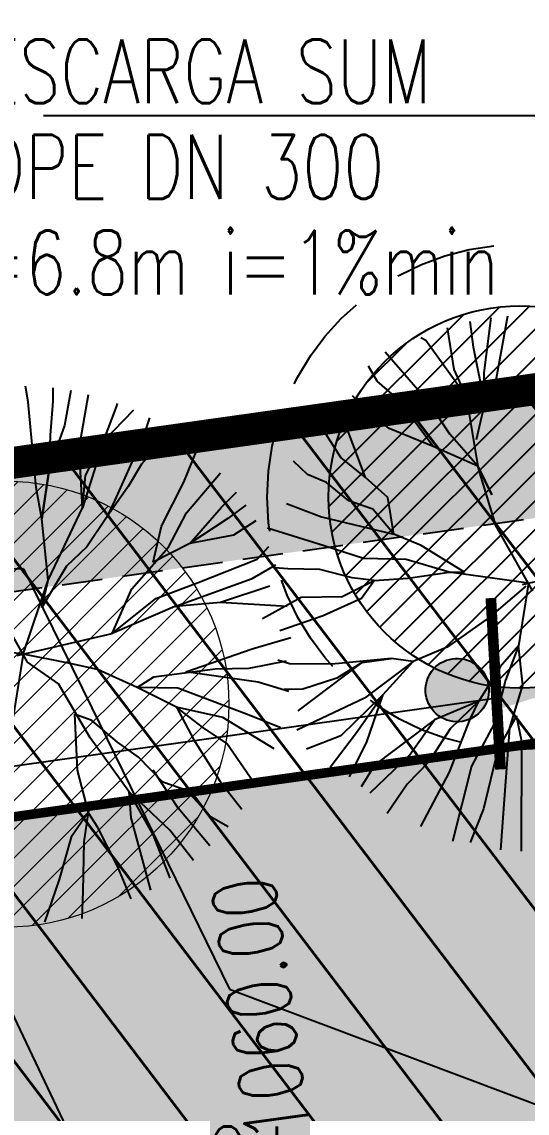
# Model space of a CAD drawing. Extents: x 352140 to 354978, y 6304672 to 6307963.
# Drawn here: x 352631.01 to 352638.93, y 6306029.22 to 6306046.35 of the extents above; entities that cross this region are included whole.
import ezdxf
from ezdxf import colors
from ezdxf.entities.mleader import LeaderData, LeaderLine
from ezdxf.math import Vec2, Vec3

# ---------------------------------------------------------------- set-up
doc = ezdxf.new("R2010")
doc.units = 0
for name, pattern in [('CENTER', [50.800000000000004, 31.75, -6.35, 6.35, -6.35]), ('CONTINUOS', [0]), ('DASHDOT', [1, 0.5, -0.25, 0, -0.25]), ('DASHED', [19.049999999999997, 12.7, -6.35]), ('HIDDEN', [9.524999999999999, 6.35, -3.175])]:
    doc.linetypes.add(name, pattern=pattern)
doc.layers.get('0').update_dxf_attribs({"linetype": 'CONTINUOUS'})
for name, color, linetype in [('00-S2_ALL AREA APORTANTES', 150, 'CONTINUOUS'), ('00_Demarc_Señal Proyectada', 1, 'CONTINUOUS'), ('01_Dem Ext_Transl_niv.anillo', 130, 'CONTINUOUS'), ('02_Geo ext_Acotamiento', 7, 'CONTINUOUS'), ('02_Geo ext_Eje', 4, 'CONTINUOUS'), ('03_Pav ext_HCV', 34, 'CONTINUOUS'), ('03_Pav ext_Vereda HC', 42, 'CONTINUOUS'), ('03_Pav proy_Solera Tipo A', 1, 'CONTINUOUS'), ('03_S2_Pav ext_Borde vereda', 7, 'CONTINUOUS'), ('05_All ext_Txt', 4, 'CONTINUOUS'), ('1-MURO PANDERETA', 250, 'FENCELINE2'), ('3-TALUD', 252, 'DASHED'), ('Paisajismo', 253, 'CONTINUOUS')]:
    doc.layers.add(name, color=color, linetype=linetype)
doc.layers.add('0_ASD_LINEA OFICIAL', color=253, linetype='DASHDOT', lineweight=20)
doc.layers.add('0_ASD_TOPOGRAFIA_ELEMENTOS', color=7, linetype='CONTINUOS', lineweight=5, true_color=0xbdbdbd)
doc.styles.add('ROMANS', font='romans.shx', dxfattribs={"width": 0.75})
doc.linetypes.add('FENCELINE2', pattern='A,0.25,-0.1,[132,ltypeshp.shx,S=0.1,R=0,X=-0.1,Y=0],-0.1,1', length=1.45)
doc.dimstyles.new('Principal', dxfattribs={"dimscale": 0, "dimtxt": 2, "dimasz": 2, "dimexe": 1, "dimexo": 1, "dimtad": 1, "dimrnd": 0.05, "dimzin": 1, "dimtxsty": 'ROMANS', "dimcen": 2.5, "dimclrt": 2, "dimaunit": 2, "dimadec": 0, "dimazin": 0, "dimtfac": 1, "dimtmove": 0, "dimatfit": 3, "dimfxl": 1, "dimfxlon": 1, "dimarcsym": 0})
pattern_1 = [(0, (0, 0), (0.15875, 0.3175), [0, -0.3175])]

# ---------------------------------------------------------------- blocks, each defined once
blk = doc.blocks.new('*U907')
h = blk.add_hatch(color=256)
edge = h.paths.add_edge_path()
edge.add_ellipse((0, 0), major_axis=(-0.4194812129581035, 0.4194812129581035), ratio=0.9999999968984781, start_angle=0, end_angle=360)
at = {"const_width": 0.2}
blk.add_lwpolyline([(-1.528137758868979, -0.7270930428057909), (1.68639813848722, -0.7232127214472257)], dxfattribs=at)
blk.add_ellipse((0, 0), major_axis=(-0.4194812129581035, 0.4194812129581035), ratio=0.9999999968984781, start_param=3.927291289987745, end_param=10.21047659716733)
blk = doc.blocks.new('_Dot')
at = {"color": 0, "linetype": 'ByBlock', "lineweight": -2}
blk.add_line((-0.5, 0), (-1, 0), dxfattribs=at)
at = {"color": 0, "linetype": 'ByBlock', "const_width": 0.5}
blk.add_lwpolyline([(-0.25, 0, 1), (0.25, 0, 1)], format="xyb", close=True, dxfattribs=at)
blk = doc.blocks.new('*D1276')
at = {"layer": '02_Geo ext_Acotamiento', "color": 0, "lineweight": -2, "transparency": 16777216}
for p, q in [((352639.5402689315, 6306035.782327767), (352639.4549890587, 6306036.386337158)), ((352607.1029523711, 6306031.313605465), (352638.5347112657, 6306035.751444425)), ((352606.1281513809, 6306031.064882668), (352606.042871508, 6306031.668892059))]:
    blk.add_line(p, q, dxfattribs=at)
at = {"layer": '02_Geo ext_Acotamiento', "color": 0, "transparency": 16777216}
for points in [[(352638.5114107539, 6306035.916474313), (352638.5580117775, 6306035.586414536), (352639.5248905937, 6306035.891247494)], [(352607.0796518594, 6306031.478635353), (352607.1262528829, 6306031.148575577), (352606.1127730431, 6306031.173802394)]]:
    blk.add_solid(points, dxfattribs=at)
at = {"layer": '02_Geo ext_Acotamiento', "color": 2, "transparency": 16777216, "insert": (352622.6919272458, 6306034.431348441), "char_height": 1, "attachment_point": 5, "rotation": 8.036450938193369, "style": 'ROMANS'}
blk.add_mtext('33,75', dxfattribs=at)
blk = doc.blocks.new('A$C27410629')
at = {"layer": '0_ASD_LINEA OFICIAL', "ltscale": 8}
blk.add_lwpolyline([(286.0191263138258, 1240.57846385429, 0.5, 0.5, 0.02981475030709136), (329.8275544899516, 1253.395882122717, 0.5, 0.5, 0.005373472105566591), (335.5549609565205, 1255.503897473505, 0.5, 0.5, -0.02038905157982782), (369.1789315856004, 1266.395914572439, 0.5, 0.5, -0.01033811889572692), (382.0160864036152, 1269.772252053919, 0.5, 0.5, -0.01173618040004156), (401.8827953144032, 1274.181638345332, 0.5, 0.5, 0), (500.8924152547843, 1288.160771687743, 0, 0, 0)], format="xyseb", dxfattribs=at)
blk = doc.blocks.new('1.0 - LO RECABARREN LOTEO PARQUE - VEGETACION PROPUESTA ETAPA MUNICIPAL')
at = {"layer": 'Paisajismo', "color": 251}
for p, q in [((352638.091438455, 6306041.242628523), (352638.0374235474, 6306041.644282782)), ((352638.259875002, 6306040.843299303), (352638.3684647085, 6306041.704229821)), ((352638.6245053548, 6306041.732116623), (352638.4066868175, 6306040.5240645)), ((352637.6812809915, 6306041.54837897), (352637.781267392, 6306040.892760026)), ((352637.3452784874, 6306041.349293118), (352637.2643743333, 6306041.391489456)), ((352637.9762132741, 6306040.468860224), (352637.3452784874, 6306041.349293118)), ((352637.3904039795, 6306040.377626709), (352636.7078585778, 6306041.166456248)), ((352638.268991442, 6306040.360460797), (352638.091438455, 6306041.242628523)), ((352636.5829487229, 6306040.709791949), (352636.444926902, 6306040.947701573)), ((352637.781267392, 6306040.892760026), (352637.9762132741, 6306040.468860224)), ((352638.268991442, 6306040.360460797), (352638.259875002, 6306040.843299303)), ((352631.1115994416, 6306040.387083958), (352631.0705066062, 6306040.62986256)), ((352631.5051471722, 6306040.396923098), (352631.5012431387, 6306040.60369445)), ((352636.8544550576, 6306040.474402637), (352636.5829487229, 6306040.709791949)), ((352631.7804337114, 6306040.562758327), (352631.6817537855, 6306040.015465091)), ((352631.9097450683, 6306039.657511419), (352632.0584777945, 6306040.502625441)), ((352636.4003754577, 6306040.264803461), (352636.1951480869, 6306040.482308088)), ((352637.1279766671, 6306040.132159309), (352636.8544550576, 6306040.474402637)), ((352637.9762132741, 6306040.468860224), (352638.1570733699, 6306039.376598304)), ((352638.4066868175, 6306040.5240645), (352638.268991442, 6306040.360460797)), ((352631.2375742089, 6306039.041056792), (352631.1115994416, 6306040.387083958)), ((352631.4618416715, 6306039.861626673), (352631.5051471722, 6306040.396923098)), ((352632.2914529542, 6306039.770395362), (352632.494936302, 6306040.308716093)), ((352632.7632398456, 6306040.257264572), (352632.2914529542, 6306039.770395362)), ((352632.494936302, 6306040.308716093), (352632.5112441871, 6306040.36093881)), ((352636.7679613856, 6306039.969861601), (352636.4003754577, 6306040.264803461)), ((352637.7203452867, 6306039.876105927), (352637.3904039795, 6306040.377626709)), ((352638.1388930979, 6306039.794491589), (352638.268991442, 6306040.360460797)), ((352633.0132653982, 6306040.133535566), (352632.911950929, 6306039.83743788)), ((352636.4004026726, 6306039.198154449), (352636.0178399302, 6306040.213257618)), ((352637.4569114802, 6306039.684064019), (352637.1279766671, 6306040.132159309)), ((352631.6817537855, 6306040.015465091), (352631.4447295451, 6306039.353550125)), ((352633.3592423503, 6306039.926674817), (352633.1996399607, 6306039.760820527)), ((352637.4569114802, 6306039.684064019), (352636.7679613856, 6306039.969861601)), ((352631.4447295451, 6306039.353550125), (352631.4618416715, 6306039.861626673)), ((352632.2914529542, 6306039.770395362), (352631.964068473, 6306038.721984884)), ((352632.0078783928, 6306039.23056551), (352632.2914529542, 6306039.770395362)), ((352632.911950929, 6306039.83743788), (352632.4681512063, 6306038.842911203)), ((352633.1996399607, 6306039.760820527), (352632.8858391351, 6306039.407484932)), ((352636.0123323356, 6306039.51283458), (352635.784341051, 6306039.870788252)), ((352638.1570733699, 6306039.376598304), (352637.7203452867, 6306039.876105927)), ((352631.964068473, 6306038.721984884), (352631.9097450683, 6306039.657511419)), ((352633.548877569, 6306039.124946927), (352633.7551961241, 6306039.628262272)), ((352638.1570733699, 6306039.376598304), (352637.4569114802, 6306039.684064019)), ((352632.8858391351, 6306039.407484932), (352632.6788227972, 6306039.056165528)), ((352635.4889319872, 6306039.24604843), (352635.2713234326, 6306039.45573006)), ((352636.4004026726, 6306039.198154449), (352636.0123323356, 6306039.51283458)), ((352631.326376734, 6306038.549601963), (352631.4447295451, 6306039.353550125)), ((352631.4447295451, 6306039.353550125), (352631.326376734, 6306038.549601963)), ((352631.964068473, 6306038.721984884), (352632.0078783928, 6306039.23056551)), ((352633.5945756838, 6306038.64587523), (352634.1265018124, 6306039.270976378)), ((352635.7851163266, 6306039.118020201), (352635.4889319872, 6306039.24604843)), ((352638.3792214644, 6306038.926486781), (352638.1570733699, 6306039.376598304)), ((352638.1570733699, 6306039.376598304), (352638.3792214644, 6306038.926486781)), ((352638.4416939018, 6306038.446635111), (352638.1570733699, 6306039.376598304)), ((352632.6788227972, 6306039.056165528), (352632.3408460976, 6306038.568756083)), ((352633.1999043908, 6306038.434092373), (352633.548877569, 6306039.124946927)), ((352636.1377180789, 6306038.830717552), (352635.7851163266, 6306039.118020201)), ((352636.74826388, 6306038.882715131), (352636.4004026726, 6306039.198154449)), ((352631.326376734, 6306038.549601963), (352631.2375742089, 6306039.041056792)), ((352634.1395166946, 6306038.733589795), (352634.3776884876, 6306038.970781421)), ((352636.841917376, 6306038.309534709), (352636.74826388, 6306038.882715131)), ((352631.681502694, 6306038.128726508), (352631.964068473, 6306038.721984884)), ((352632.4681512063, 6306038.842911203), (352632.3408460976, 6306038.568756083)), ((352633.6475302086, 6306038.160787803), (352634.1395166946, 6306038.733589795)), ((352634.5245512509, 6306038.765117188), (352634.2434596755, 6306038.554423412)), ((352635.1611162885, 6306038.792372178), (352635.7081268751, 6306038.581320222)), ((352636.513993571, 6306038.704201518), (352636.1377180789, 6306038.830717552)), ((352636.841917376, 6306038.309534709), (352636.513993571, 6306038.704201518)), ((352631.4246259852, 6306037.58939766), (352631.326376734, 6306038.549601963)), ((352632.3408460976, 6306038.568756083), (352632.0290628315, 6306038.108563443)), ((352633.3110011815, 6306038.106042303), (352633.5945756838, 6306038.64587523)), ((352634.2434596755, 6306038.554423412), (352633.6475302086, 6306038.160787803)), ((352635.7081268751, 6306038.581320222), (352636.841917376, 6306038.309534709)), ((352633.0698060362, 6306037.868123677), (352633.1999043908, 6306038.434092373)), ((352634.6789197391, 6306038.516263097), (352634.3288174976, 6306038.294404438)), ((352635.7503854274, 6306038.128582864), (352634.8638500262, 6306038.405807429)), ((352639.021992069, 6306037.415362522), (352638.4416939018, 6306038.446635111)), ((352634.3288174976, 6306038.294404438), (352633.6475302086, 6306038.160787803)), ((352636.841917376, 6306038.309534709), (352636.841917376, 6306038.309534709)), ((352637.2725927215, 6306038.1306013), (352636.841917376, 6306038.309534709)), ((352631.4246259852, 6306037.58939766), (352631.681502694, 6306038.128726508)), ((352632.0290628315, 6306038.108563443), (352631.7142532235, 6306037.808656372)), ((352632.7357818206, 6306037.453810787), (352633.3110011815, 6306038.106042303)), ((352633.6475302086, 6306038.160787803), (352633.0698060362, 6306037.868123677)), ((352634.7032569521, 6306037.9185391), (352634.881568942, 6306038.114150519)), ((352636.368440834, 6306037.926462042), (352635.7503854274, 6306038.128582864)), ((352637.948076664, 6306037.715771426), (352637.2725927215, 6306038.1306013)), ((352633.7754357797, 6306037.55361331), (352634.7032569521, 6306037.9185391)), ((352637.0363588391, 6306037.912350705), (352636.368440834, 6306037.926462042)), ((352637.7078076625, 6306037.711234924), (352637.0363588391, 6306037.912350705)), ((352638.8597944315, 6306037.51919522), (352640.3487491178, 6306037.867993485)), ((352631.7142532235, 6306037.808656372), (352631.3259095065, 6306037.15995324)), ((352634.6232008626, 6306037.615696537), (352634.9945072051, 6306037.828668912)), ((352635.180488725, 6306037.766340034), (352634.9790598708, 6306037.782661907)), ((352635.6834912912, 6306037.755711638), (352635.180488725, 6306037.766340034)), ((352636.1887725964, 6306037.624373482), (352635.6834912912, 6306037.755711638)), ((352637.0686027238, 6306037.618996326), (352637.7078076625, 6306037.711234924)), ((352637.7078076625, 6306037.711234924), (352637.948076664, 6306037.715771426)), ((352638.9514796539, 6306037.540673139), (352637.7078076625, 6306037.711234924)), ((352631.0312686288, 6306036.425867906), (352631.4246259852, 6306037.58939766)), ((352631.3259095065, 6306037.15995324), (352631.4246259852, 6306037.58939766)), ((352633.1125616726, 6306037.300582029), (352633.7754357797, 6306037.55361331)), ((352633.4087460137, 6306037.1725538), (352634.6232008626, 6306037.615696537)), ((352636.032481694, 6306037.33219555), (352636.5351780097, 6306037.582199451)), ((352636.5351780097, 6306037.582199451), (352636.1887725964, 6306037.624373482)), ((352636.3355844188, 6306037.305138166), (352636.5351780097, 6306037.582199451)), ((352636.5351780097, 6306037.582199451), (352637.0686027238, 6306037.618996326)), ((352638.9514796539, 6306037.540673139), (352638.7978636048, 6306036.555966571)), ((352632.4285380926, 6306036.753188252), (352632.7357818206, 6306037.453810787)), ((352634.8982028341, 6306037.494639298), (352634.1285442376, 6306037.239591828)), ((352638.9136921507, 6306037.493490612), (352638.3354465088, 6306037.001541592)), ((352631.1017810439, 6306036.300557289), (352630.5214828767, 6306037.331829879)), ((352632.4285380926, 6306036.753188252), (352633.1125616726, 6306037.300582029)), ((352633.4087460137, 6306037.1725538), (352632.4285380926, 6306036.753188252)), ((352634.1285442376, 6306037.239591828), (352633.4087460137, 6306037.1725538)), ((352634.1285442376, 6306037.239591828), (352633.4087460137, 6306037.1725538)), ((352635.1684245599, 6306037.173565356), (352634.1285442376, 6306037.239591828)), ((352634.7837960667, 6306036.987930712), (352635.3917636148, 6306037.3200982)), ((352635.3917636148, 6306037.3200982), (352636.032481694, 6306037.33219555)), ((352635.7373754664, 6306037.032212304), (352636.3355844188, 6306037.305138166)), ((352635.0579874157, 6306036.798005319), (352635.7373754664, 6306037.032212304)), ((352638.3354465088, 6306037.001541592), (352637.6766075225, 6306036.534796217)), ((352630.9395834064, 6306036.404389988), (352632.4285380926, 6306036.753188252)), ((352634.623987768, 6306036.508811795), (352635.2271665172, 6306036.689594255)), ((352631.0312686288, 6306036.425867906), (352629.7875966374, 6306036.596429692)), ((352633.5849906937, 6306036.14706176), (352634.623987768, 6306036.508811795)), ((352637.6766075225, 6306036.534796217), (352637.146711281, 6306036.311001006)), ((352638.7978636048, 6306036.555966571), (352638.5102539243, 6306036.229850813)), ((352638.7978636048, 6306036.555966571), (352638.5943779704, 6306036.017648872)), ((352638.7978636048, 6306036.555966571), (352638.7978636048, 6306036.555966571)), ((352638.8628579041, 6306035.942548204), (352638.7978636048, 6306036.555966571)), ((352631.0312686288, 6306036.425867906), (352630.8776525797, 6306035.441161338)), ((352631.743003483, 6306036.285941916), (352631.0312686288, 6306036.425867906)), ((352634.5753601203, 6306036.205798969), (352635.1606650532, 6306036.323745209)), ((352635.2085977669, 6306036.277586738), (352635.0265141342, 6306036.334525479)), ((352636.7986490094, 6306036.357876837), (352635.8724394554, 6306036.269995647)), ((352636.3458153513, 6306036.295879348), (352636.7986490094, 6306036.357876837)), ((352636.7986490094, 6306036.357876837), (352636.3458153513, 6306036.295879348)), ((352637.146711281, 6306036.311001006), (352636.3831031357, 6306035.735382352)), ((352636.6757567159, 6306035.794355492), (352637.146711281, 6306036.311001006)), ((352637.146711281, 6306036.311001006), (352636.7986490094, 6306036.357876837)), ((352631.5888761446, 6306035.962343352), (352631.1017810439, 6306036.300557289)), ((352632.1988612539, 6306036.187653792), (352631.743003483, 6306036.285941916)), ((352632.8184298585, 6306035.905388648), (352632.1988612539, 6306036.187653792)), ((352633.0823703132, 6306036.070714799), (352634.0414287597, 6306036.195717851)), ((352634.7142836736, 6306035.98725442), (352633.5849906937, 6306036.14706176)), ((352634.0414287597, 6306036.195717851), (352634.5753601203, 6306036.205798969)), ((352635.8724394554, 6306036.269995647), (352635.2085977669, 6306036.277586738)), ((352635.3432819105, 6306035.535487944), (352636.3458153513, 6306036.295879348)), ((352636.3458153513, 6306036.295879348), (352635.9499057542, 6306036.04789168)), ((352638.5102539243, 6306036.229850813), (352638.1732860053, 6306035.689012845)), ((352632.8184298585, 6306035.905388648), (352633.0823703132, 6306036.070714799)), ((352635.1945688206, 6306035.841024172), (352634.7142836736, 6306035.98725442)), ((352635.9499057542, 6306036.04789168), (352635.4190007338, 6306035.877524992)), ((352638.5943779704, 6306036.017648872), (352638.4201121063, 6306035.346262407)), ((352632.0855546274, 6306035.11655998), (352631.5888761446, 6306035.962343352)), ((352633.4385050522, 6306035.596410821), (352632.8184298585, 6306035.905388648)), ((352633.4596523568, 6306035.8907702), (352632.8184298585, 6306035.905388648)), ((352634.5355853214, 6306035.483504249), (352633.4596523568, 6306035.8907702)), ((352635.4190007338, 6306035.877524992), (352635.1253406004, 6306035.871980417)), ((352636.6757567159, 6306035.794355492), (352636.014340418, 6306035.145649205)), ((352636.259708654, 6306035.198576848), (352636.6757567159, 6306035.794355492)), ((352636.4183376969, 6306035.052649812), (352636.6757567159, 6306035.794355492)), ((352638.6618942482, 6306035.27065766), (352638.8628579041, 6306035.942548204)), ((352636.3831031357, 6306035.735382352), (352635.3243216607, 6306035.234363445)), ((352638.1732860053, 6306035.689012845), (352637.477819572, 6306035.394660556)), ((352638.1732860053, 6306035.689012845), (352637.7275160356, 6306035.253015733)), ((352638.0407567245, 6306035.405289331), (352638.1732860053, 6306035.689012845)), ((352631.8382241667, 6306035.486023142), (352631.8815646297, 6306034.604955005)), ((352632.1072062936, 6306035.384206634), (352631.8382241667, 6306035.486023142)), ((352634.1616025106, 6306035.43343252), (352633.4385050522, 6306035.596410821)), ((352633.4385050522, 6306035.596410821), (352633.7056475288, 6306035.082690859)), ((352633.8450046403, 6306035.283397413), (352633.4385050522, 6306035.596410821)), ((352635.0741001966, 6306035.272341315), (352634.5355853214, 6306035.483504249)), ((352638.7637733055, 6306035.459191654), (352638.4720757502, 6306034.930422402)), ((352638.8517897188, 6306035.058344539), (352638.7637733055, 6306035.459191654)), ((352632.5142124707, 6306035.044480544), (352632.1072062936, 6306035.384206634)), ((352634.2237998261, 6306035.023311566), (352633.8450046403, 6306035.283397413)), ((352634.9651747206, 6306034.942798948), (352634.1616025106, 6306035.43343252)), ((352637.477819572, 6306035.394660556), (352636.5458042908, 6306034.69279814)), ((352637.08597754, 6306034.843875447), (352637.477819572, 6306035.394660556)), ((352637.7145470686, 6306034.57398675), (352638.0407567245, 6306035.405289331)), ((352638.4201121063, 6306035.346262407), (352638.0589705999, 6306034.671347556)), ((352632.6890198863, 6306034.272789764), (352632.0855546274, 6306035.11655998)), ((352636.014340418, 6306035.145649205), (352635.4753067201, 6306034.934217277)), ((352635.8426518081, 6306034.656226727), (352636.259708654, 6306035.198576848)), ((352637.7275160356, 6306035.253015733), (352637.3900437551, 6306034.73889049)), ((352638.5762919683, 6306034.14663936), (352638.6618942482, 6306035.27065766)), ((352632.8391099356, 6306034.810099305), (352632.5142124707, 6306035.044480544)), ((352633.7056475288, 6306035.082690859), (352634.1202802875, 6306034.426379441)), ((352634.6888974675, 6306034.35298056), (352634.2237998261, 6306035.023311566)), ((352636.1471249336, 6306034.504141781), (352636.4183376969, 6306035.052649812)), ((352638.8464883306, 6306033.337806557), (352638.8517897188, 6306035.058344539)), ((352633.22042927, 6306034.416443729), (352632.8391099356, 6306034.810099305)), ((352636.4737416411, 6306034.248677998), (352637.08597754, 6306034.843875447)), ((352638.4720757502, 6306034.930422402), (352638.2482904146, 6306034.000426451)), ((352631.8815646297, 6306034.604955005), (352632.0543544874, 6306033.940121273)), ((352633.464415848, 6306034.011487168), (352633.0710272167, 6306034.607823044)), ((352636.5458042908, 6306034.69279814), (352636.3311078236, 6306034.346611663)), ((352637.3900437551, 6306034.73889049), (352637.049545136, 6306034.385050816)), ((352638.0589705999, 6306034.671347556), (352637.7608058907, 6306033.48986831)), ((352634.1202802875, 6306034.426379441), (352634.4611973494, 6306033.994674856)), ((352637.2680883789, 6306033.720288206), (352637.7145470686, 6306034.57398675)), ((352633.3301391351, 6306033.66681909), (352632.6890198863, 6306034.272789764)), ((352632.6890198863, 6306034.272789764), (352632.7231935775, 6306033.856614382)), ((352633.075885312, 6306033.585275729), (352632.6890198863, 6306034.272789764)), ((352633.596702533, 6306034.289927653), (352633.22042927, 6306034.416443729)), ((352633.9785240572, 6306033.869556236), (352633.596702533, 6306034.289927653)), ((352637.049545136, 6306034.385050816), (352636.7377618682, 6306033.924858176)), ((352638.521769732, 6306033.358513402), (352638.5762919683, 6306034.14663936)), ((352632.0543544874, 6306033.940121273), (352631.7835812737, 6306033.557116959)), ((352632.0543544874, 6306033.940121273), (352631.9828402211, 6306033.484465132)), ((352632.2031252752, 6306033.705916162), (352632.0543544874, 6306033.940121273)), ((352633.9583288098, 6306033.417048771), (352633.464415848, 6306034.011487168)), ((352638.2482904146, 6306034.000426451), (352638.0370126205, 6306033.473175085)), ((352632.7231935775, 6306033.856614382), (352633.0283622011, 6306032.726310102)), ((352634.247329434, 6306033.71808956), (352633.9785240572, 6306033.869556236)), ((352632.5164740095, 6306033.087943507), (352632.2031252752, 6306033.705916162)), ((352633.3375896974, 6306032.910758547), (352633.075885312, 6306033.585275729)), ((352633.7011437169, 6306033.190813368), (352633.3301391351, 6306033.66681909)), ((352631.7835812737, 6306033.557116959), (352631.595067745, 6306032.889417581)), ((352631.9828402211, 6306033.484465132), (352631.970769767, 6306032.709245926)), ((352632.7270193108, 6306032.588782616), (352632.5164740095, 6306033.087943507)), ((352631.595067745, 6306032.889417581), (352631.3663439692, 6306032.220958997)), ((352631.970769767, 6306032.709245926), (352631.952144441, 6306032.281313702))]:
    blk.add_line(p, q, dxfattribs=at)

msp = doc.modelspace()

# ---------------------------------------------------------------- hatches: boundary and pattern name
at = {"layer": '00-S2_ALL AREA APORTANTES', "linetype": 'DASHED', "lineweight": 40, "ltscale": 0.25}
h = msp.add_hatch(dxfattribs=at)
h.set_pattern_fill('ANSI31', color=40, scale=0.5, angle=82.24516604670926)
h.set_pattern_definition([(127.2451660467093, (0, 0), (-1.263734244477452, -0.9607975902004564), [])])
h.paths.add_polyline_path([(352652.3043928416, 6306042.453321074), (352624.9754433884, 6306038.594756333), (352626.7231071456, 6306026.217482185), (352654.0520196788, 6306030.076308399)])
at = {"layer": '01_Dem Ext_Transl_niv.anillo'}
h = msp.add_hatch(dxfattribs=at)
h.set_pattern_fill('ANSI31', color=256, scale=0.1)
h.set_pattern_definition([(45, (346336.0454969909, 6304299.14002691), (-0.2245064030267289, 0.2245064030267289), [])])
edge = h.paths.add_edge_path()
edge.add_arc((352638.8197143318, 6306038.892203224), 3, 0, 360)
at = {"layer": '03_Pav ext_HCV'}
h = msp.add_hatch(dxfattribs=at)
h.set_pattern_fill('SWAMP', color=256, scale=0.025, angle=-5.87842838446813e-10, style=0)
h.set_pattern_definition([(359.9999999994121, (0, 0), (0.3175000000056422, 0.5499261309017425), [0.079375, -0.555625]), (90, (0.0396875, -4.071855352894005e-13), (-0.3174999999943578, 0.5499261309082575), [0.0396875, -1.06016476181]), (90, (0.049609375, -5.089819191117507e-13), (-0.3174999999943578, 0.5499261309082575), [0.03175, -1.06810226181]), (90, (0.029765625, -3.053891514670504e-13), (-0.3174999999943578, 0.5499261309082575), [0.03175, -1.06810226181]), (59.99999999941215, (0.05953125000000001, -6.107783029341008e-13), (-0.3174999995629745, 0.5499261311573168), [0.0254, -0.6096]), (119.9999999994121, (0.01984375, -2.035927676447003e-13), (-0.6349999995686166, 2.555744082988348e-10), [0.0254, -0.6095999999999999])])
edge = h.paths.add_edge_path()
edge.add_arc((352695.6228278121, 6305975.85554616), 52.49999999651592, 90.15910991936789, 98.03670583891278, ccw=False)
edge.add_arc((352695.3284670433, 6306081.855137437), 53.49999999947075, 270.1591099180267, 278.1028961549432)
edge.add_line((352702.8693602514, 6306028.889252855), (352706.0136189333, 6306029.333188209))
edge.add_line((352706.0136189333, 6306029.333188209), (352705.9856154933, 6306029.531218028))
edge.add_line((352705.9856154933, 6306029.531218028), (352704.2032925461, 6306029.279573285))
edge.add_line((352704.2032925461, 6306029.279573285), (352703.2511160003, 6306036.012576957))
edge.add_line((352703.2511160003, 6306036.012576957), (352702.0188872132, 6306044.725878061))
edge.add_line((352702.0188872132, 6306044.725878061), (352703.8011654631, 6306044.977517299))
edge.add_line((352703.8011654631, 6306044.977517299), (352703.773204849, 6306045.175553165))
edge.add_line((352703.773204849, 6306045.175553165), (352700.3934077577, 6306044.698360805))
edge.add_arc((352708.7779693851, 6305985.792086722), 59.50000000028207, 98.10091267222913, 105.9121530044085)
edge.add_arc((352679.7166693964, 6306087.730503638), 46.50000000145129, 278.03645094313157, 285.91215300661685, ccw=False)
edge.add_line((352686.2175121692, 6306041.687164887), (352639.6351929855, 6306035.110011804))
edge.add_line((352639.6351929855, 6306035.110011804), (352606.2230754346, 6306030.392566704))
edge.add_arc((352596.4368605051, 6306099.705119715), 70.00000005380134, 271.48536212425654, 278.03645093934756, ccw=False)
edge.add_arc((352600.0018186228, 6305960.597349328), 69.1534494366037, 91.45045642228509, 104.4748563886432)
edge.add_line((352582.7165599253, 6306027.555690113), (352582.7637162774, 6306027.36655901))
edge.add_line((352582.7637162774, 6306027.36655901), (352584.5106173158, 6306027.800539543))
edge.add_line((352584.5106173158, 6306027.800539543), (352586.157412114, 6306021.195700438))
edge.add_line((352586.157412114, 6306021.195700438), (352586.7232885007, 6306021.335719549))
edge.add_line((352586.7232885007, 6306021.335719549), (352590.8544985201, 6306021.398619752))
edge.add_arc((352590.8663507516, 6306020.798736827), 0.6000000001080056, -63.22120006769461, 91.13187835353392, ccw=False)
edge.add_line((352591.1366790977, 6306020.263085274), (352587.502146802, 6306018.437976366))
edge.add_line((352587.502146802, 6306018.437976366), (352586.6893552667, 6306018.235521358))
edge.add_line((352586.6893552667, 6306018.235521358), (352588.3263039393, 6306011.670172343))
edge.add_line((352588.3263039393, 6306011.670172343), (352586.5827429757, 6306011.218601814))
edge.add_line((352586.5827429757, 6306011.218601814), (352586.6331052531, 6306011.025046549))
edge.add_arc((352655.5485133363, 6305772.515255022), 248.2664981939714, 98.86355153155222, 106.1162073025364, ccw=False)
edge.add_line((352617.2951473995, 6306017.816975603), (352641.5924359696, 6306021.247501212))
edge.add_line((352641.5924359696, 6306021.247501212), (352688.282935351, 6306027.839928221))
edge = h.paths.add_edge_path(flags=16)
edge.add_arc((352710.1973540727, 6305985.371992292), 53.11479439390379, 97.81937221579312, 105.0371406437207, ccw=False)
edge.add_line((352702.9710573276, 6306037.992919867), (352703.1129390418, 6306037.003681069))
edge.add_line((352703.1129390418, 6306037.003681069), (352703.112985636, 6306037.003351058))
edge.add_line((352703.112985636, 6306037.003351058), (352703.2550507675, 6306035.984753543))
edge.add_arc((352695.9715778618, 6306088.826736871), 53.34158021342433, 270.65045146726897, 277.8479116033116, ccw=False)
edge.add_arc((352696.5726847316, 6306036.088577505), 0.599999999917819, 105.0409264166529, 270.42413250202037, ccw=False)
at = {"layer": '03_Pav ext_Vereda HC'}
h = msp.add_hatch(dxfattribs=at)
h.set_pattern_fill('DOTS', color=256, scale=0.2, style=0)
h.set_pattern_definition(pattern_1)
edge = h.paths.add_edge_path()
edge.add_line((352703.4231398524, 6306047.650922799), (352703.7172836208, 6306045.571624896))
edge.add_line((352703.7172836208, 6306045.571624896), (352707.678001033, 6306046.130837192))
edge.add_line((352707.678001033, 6306046.130837192), (352706.7613178024, 6306052.61221841))
edge.add_line((352706.7613178024, 6306052.61221841), (352704.7789952164, 6306052.346499193))
edge.add_line((352704.7789952164, 6306052.346499193), (352705.1234542672, 6306049.910770163))
edge.add_line((352705.1234542672, 6306049.910770163), (352704.7974891174, 6306049.864802835))
edge.add_line((352704.7974891174, 6306049.864802835), (352605.845947787, 6306035.893869592))
edge.add_arc((352689.8269849572, 6305610.553489762), 433.5519038335603, 101.1690651233866, 102.6021311798104)
edge.add_line((352595.2348293417, 6306033.660541717), (352595.6981481941, 6306031.714750792))
edge.add_arc((352689.8269849693, 6305610.553489767), 431.551903831639, 101.17631749834288, 102.59846348413612, ccw=False)
edge.add_line((352606.1797675515, 6306033.921165339), (352703.4231398524, 6306047.650922799))
edge = h.paths.add_edge_path()
edge.add_arc((352405.9232446, 6306371.355446095), 378.50000000726, 289.44189965681994, 290.0475916589092, ccw=False)
edge.add_line((352531.9072759763, 6306014.43770509), (352532.5679948468, 6306012.549987328))
edge.add_arc((352405.9232446787, 6306371.35544612), 380.5000000049515, 289.4411039732285, 290.0493536249592)
edge.add_line((352536.3698511003, 6306013.914635807), (352535.6732577755, 6306015.789440849))
edge = h.paths.add_edge_path()
edge.add_line((352578.4074838122, 6306027.477461996), (352582.2739194857, 6306028.488174673))
edge.add_line((352582.2739194857, 6306028.488174673), (352582.2735466855, 6306028.489593998))
edge.add_arc((352695.6574150563, 6305586.721125475), 456.0869230611745, 103.5396469629236, 104.39476836692091, ccw=False)
edge.add_line((352588.8791843916, 6306030.132549373), (352588.4159086673, 6306032.078159176))
edge.add_arc((352689.8269848596, 6305610.553490033), 433.5519035480428, 103.5272370596859, 109.9019821663102)
edge.add_line((352542.2406797644, 6306018.21209183), (352542.9372858721, 6306016.337252383))
edge.add_arc((352690.6142637799, 6305608.175091193), 434.0562632094287, 104.98151822734289, 109.8906089499317, ccw=False)
h = msp.add_hatch(dxfattribs=at)
h.set_pattern_fill('DOTS', color=256, scale=0.2, style=0)
h.set_pattern_definition(pattern_1)
edge = h.paths.add_edge_path()
edge.add_line((352708.350524546, 6306025.119232051), (352708.6131484506, 6306025.156224338))
edge.add_line((352708.6131484506, 6306025.156224338), (352709.4927218606, 6306019.014929595))
edge.add_line((352709.4927218606, 6306019.014929595), (352711.4741742483, 6306019.286802134))
edge.add_line((352711.4741742483, 6306019.286802134), (352710.0305056714, 6306029.495230259))
edge.add_line((352710.0305056714, 6306029.495230259), (352706.0696310923, 6306028.937129316))
edge.add_line((352706.0696310923, 6306028.937129316), (352706.3637178175, 6306026.857591641))
edge.add_line((352706.3637178175, 6306026.857591641), (352622.7858116257, 6306015.057256527))
edge.add_line((352622.7858116257, 6306015.057256527), (352617.8349148842, 6306014.358241161))
edge.add_line((352617.8349148842, 6306014.358241161), (352609.6930310929, 6306013.208691459))
edge.add_line((352609.6930310929, 6306013.208691459), (352608.6640347624, 6306013.002519644))
edge.add_arc((352692.7099067825, 6305596.96117567), 424.4456484631147, 101.4208046291385, 104.3722850303219)
edge.add_line((352587.3534402294, 6306008.12309445), (352583.4868267102, 6306007.098818317))
edge.add_arc((352690.293514658, 6305609.325132148), 411.8635380785971, 105.0300391540091, 110.6289178628738)
edge.add_arc((352405.3193197821, 6306373.19770662), 403.4386051726804, 289.7481950342084, 290.285108327017, ccw=False)
edge.add_line((352541.6360073423, 6305993.486673285), (352542.2839023249, 6305991.59428968))
edge.add_arc((352405.3488428521, 6306373.115848734), 405.3515887915564, 289.7439899444065, 290.2860910811432)
edge.add_arc((352689.6646691976, 6305611.165365392), 407.9197498477678, 101.3968823298344, 110.63812504976039, ccw=False)
edge.add_line((352609.0580949512, 6306011.041724414), (352610.0295789288, 6306011.236372937))
edge.add_line((352610.0295789288, 6306011.236372937), (352708.350524546, 6306025.119232051))
at = {"layer": '0_ASD_TOPOGRAFIA_ELEMENTOS'}
h = msp.add_hatch(dxfattribs=at)
h.set_pattern_fill('ANSI31', color=256, scale=0.1)
h.set_pattern_definition([(45, (346327.9842108677, 6304295.889835381), (-0.2245064030267289, 0.2245064030267289), [])])
edge = h.paths.add_edge_path()
edge.add_arc((352630.7584282086, 6306035.642011696), 3.5, 0, 360)

# ---------------------------------------------------------------- linework, layer by layer
at = {"layer": '01_Dem Ext_Transl_niv.anillo', "color": 252, "linetype": 'DASHED', "flags": 128}
for points in [[(352631.037, 6306037.766), (352623.91, 6306037.645), (352629.814, 6306033.002)], [(352632.1079999999, 6306035.585), (352634.2670000001, 6306031.172999999)], [(352632.039, 6306028.318), (352629.814, 6306033.002)], [(352634.2670000001, 6306031.172999999), (352647.081, 6306026.342)]]:
    msp.add_lwpolyline(points, dxfattribs=at)
at = {"layer": '01_Dem Ext_Transl_niv.anillo', "linetype": 'HIDDEN', "ltscale": 0.25}
msp.add_circle((352638.8197143318, 6306038.892203224), 3.961877444867948, dxfattribs=at)
at = {"layer": '01_Dem Ext_Transl_niv.anillo'}
msp.add_circle((352638.8197143318, 6306038.892203224), 3, dxfattribs=at)
at = {"layer": '02_Geo ext_Eje', "linetype": 'CENTER', "ltscale": 0.1, "const_width": 0.3, "flags": 128}
msp.add_lwpolyline([(352312.1869419859, 6305350.253457952), (352300.2703427261, 6305525.49263268), (352298.8102463124, 6305526.328832162), (352298.1240866417, 6305536.419131564), (352297.4655975985, 6305554.947358046), (352300.3730987812, 6305560.093160775, -0.003728265322063399), (352298.8869483477, 6305583.425011669), (352295.9389332888, 6305635.971749912), (352293.844468649, 6305666.194448568, -0.01840193141813321), (352293.3438672001, 6305681.639249023, 0.01517157700452478), (352293.1864957727, 6305687.704442002), (352288.4883733931, 6305771.091482916, 0.009386625321645614), (352287.0843622422, 6305789.506318077, 0.02414918653338492), (352280.7601415884, 6305831.584019321), (352280.7601415906, 6305831.584019321, 0.008260282951669902), (352277.7160237461, 6305845.558331769, 0.02844360343618716), (352273.9880373229, 6305856.836092235, -0.01256414860962356), (352265.8165059218, 6305879.815987964, -4.818861119802034e-05), (352261.1310284659, 6305893.24079561, -0.0136636635266434), (352251.3178816694, 6305918.857004657, -0.05826520656828901), (352243.4886382368, 6305954.379237848), (352243.4886382332, 6305954.379237848, -0.003961724196727663), (352243.2745247937, 6305956.814568781, -0.2741006311764708), (352278.3845610315, 6306028.408419116), (352278.3845610315, 6306028.408419116, -0.1176347053763299), (352314.8968764081, 6306041.290246989, -0.1054479127376658), (352349.7582408146, 6306037.778979043, -0.04227284655680764), (352362.977866212, 6306032.296059269), (352388.0651661378, 6306018.452597812, 0.01893733475849715), (352399.773478026, 6306012.530964789, -0.01147472138864261), (352417.83681951, 6306003.156911181, 0.04962077657042385), (352428.0326397765, 6305998.852976762), (352428.0326397765, 6305998.852976763), (352428.0326397765, 6305998.852976762, 0.08893158875618948), (352448.6948046738, 6305995.817405001, 0.01937286437110759), (352457.0790293366, 6305996.38837774, 0.02338769991160948), (352489.9839406122, 6306002.290656727, 0.02981475030709136), (352533.7923687883, 6306015.108074996, 0.005373472105566591), (352539.5197752549, 6306017.216090346, -0.02038905157982782), (352573.143745884, 6306028.108107445, -0.01033811889572692), (352585.980900702, 6306031.484444926, -0.01173618040004156), (352605.8476096128, 6306035.893831218), (352704.8572295532, 6306049.87296456)], format="xyb", dxfattribs=at)
at = {"layer": '03_Pav proy_Solera Tipo A', "linetype": 'CONTINUOS', "ltscale": 0.1, "const_width": 0.15}
msp.add_lwpolyline([(352606.2230754351, 6306030.392566703), (352639.6351929855, 6306035.110011804), (352686.2174139867, 6306041.686939168)], dxfattribs=at)
at = {"layer": '03_S2_Pav ext_Borde vereda', "linetype": 'DASHED', "ltscale": 0.05}
msp.add_lwpolyline([(352594.7224000719, 6306031.495485335, -0.006784738146453238), (352606.1797675515, 6306033.921165339), (352703.4231398524, 6306047.650922799), (352704.7533873252, 6306038.244514755)], format="xyb", dxfattribs=at)
at = {"layer": '0_ASD_TOPOGRAFIA_ELEMENTOS'}
msp.add_circle((352630.7584282086, 6306035.642011696), 3.5, dxfattribs=at)
at = {"layer": '1-MURO PANDERETA', "ltscale": 3, "flags": 128}
msp.add_lwpolyline([(352704.7882455486, 6306049.818408735), (352701.656, 6306049.367000001), (352692.361, 6306048.082), (352681.859, 6306046.613), (352670.566, 6306045.036), (352660.796, 6306043.664), (352645.594, 6306041.527000001), (352637.691, 6306040.405), (352631.946, 6306039.557), (352615.863, 6306037.317000001), (352605.847578267, 6306035.893869592), (352604.45, 6306045.558999999), (352603.055, 6306055.471), (352601.748, 6306064.659), (352600.199, 6306075.72), (352598.416, 6306088.333), (352597.0429999999, 6306098.007999999), (352595.643, 6306107.978999999), (352594.536, 6306115.801), (352593.255, 6306124.828), (352591.16, 6306139.419), (352590.0389569825, 6306147.370045444)], dxfattribs=at)
at = {"layer": '3-TALUD', "flags": 128}
msp.add_lwpolyline([(352631.037, 6306037.766), (352632.1079999999, 6306035.585)], dxfattribs=at)

# ---------------------------------------------------------------- block references
at = {"layer": '00_Demarc_Señal Proyectada', "xscale": 0.8375902919963975, "yscale": 0.8375902919963975, "zscale": 0.8375902919963975, "rotation": 93.15357271678734}
msp.add_blockref('*U907', (352637.8366643835, 6306035.863192148), dxfattribs=at)
at = {"layer": '03_S2_Pav ext_Borde vereda', "linetype": 'Continuous'}
msp.add_blockref('A$C27410629', (352203.9623478023, 6304761.713605438), dxfattribs=at)
at = {"layer": 'Paisajismo'}
msp.add_blockref('1.0 - LO RECABARREN LOTEO PARQUE - VEGETACION PROPUESTA ETAPA MUNICIPAL', (0, 0), dxfattribs=at)

# ---------------------------------------------------------------- texts
at = {"layer": '02_Geo ext_Acotamiento', "color": 7, "linetype": 'Continuous', "lineweight": -3, "insert": (352635.0463956144, 6306028.7813648), "char_height": 1, "attachment_point": 4, "rotation": 98.03699912626948, "style": 'ROMANS'}
msp.add_mtext('{\\C256;1060.00}', dxfattribs=at)

# ---------------------------------------------------------------- dimensions: what is measured, and where the dimension line sits
at = {"layer": '02_Geo ext_Acotamiento'}
dim = msp.add_aligned_dim(p1=(352606.223075435, 6306030.392566704), p2=(352639.6351929855, 6306035.110011804), distance=0.7889840437635405, dimstyle='Principal', override={"dimaunit": 0, "dimfxl": 0.22, "dimarcsym": 1}, dxfattribs=at)
dim.commit()
dim.dimension.update_dxf_attribs({"geometry": '*D1276', "text_midpoint": (352622.6919272458, 6306034.431348441)})

# ---------------------------------------------------------------- leaders
at = {"layer": '05_All ext_Txt'}
ml = msp.add_multileader_mtext('Standard', dxfattribs=at)
ml.set_content('{\\C256;DESCARGA SUM \\PHDPE DN 300\\PL=6.8m i=1%min}', color=2, style='ROMANS')
ml.set_leader_properties(color=7)
ml.set_arrow_properties(name='DOT')
ml.build(insert=Vec2(0, 0))
ml.multileader.update_dxf_attribs({"text_left_attachment_type": 6, "text_right_attachment_type": 6, "dogleg_length": 1.040329146316736, "arrow_head_size": 0.5})
ctx = ml.context
ctx.base_point, ctx.char_height, ctx.arrow_head_size, ctx.landing_gap_size, ctx.plane_origin, ctx.plane_x_axis, ctx.plane_y_axis = Vec3(352629.6350959932, 6306044.87298438, -2.2012233461668e-08), 1, 0.5, 0.05000000250530529, Vec3(352636.8424148134, 6306072.034597319, 7.78252198832963e-08), Vec3(1, -1.387778780781446e-15, -3.517525297178413e-09), Vec3(1.403991249853975e-15, 1, 4.609055430399856e-09)
ctx.left_attachment, ctx.right_attachment = 6, 6
notes = []
notes.append((ctx, [(1, (1, 1, 0), (352640.4539965731, 6306044.87298438, -6.006798993912014e-08), (-1, 1.387778780781445e-15, 3.517525297178413e-09), 1.040329146316736, [(1, [(352654.3077738168, 6306031.926692614, -1.684691782137482e-07)], 0, [])])]))
ctx.mtext.insert, ctx.mtext.text_direction, ctx.mtext.rotation, ctx.mtext.line_spacing_factor, ctx.mtext.line_spacing_style, ctx.mtext.flow_direction, ctx.mtext.extrusion = Vec3(352629.6850959957, 6306046.07298438, -1.665724321885957e-08), Vec3(1, -1.387778780781446e-15, -3.517525297178413e-09), 6.283185307179584, 0.8999999999999998, 2, 5, Vec3(3.517525297178408e-09, -4.609055430399862e-09, 1)
ml = msp.add_multileader_mtext('Standard', dxfattribs=at)
ml.set_content('{\\C256;C.I. n°36\\PCA=685.00^JCRs=683.80^JH=1.20m}', color=2, style='ROMANS')
ml.set_leader_properties(color=7)
ml.set_arrow_properties(name='DOT')
ml.build(insert=Vec2(0, 0))
ml.multileader.update_dxf_attribs({"text_left_attachment_type": 6, "text_right_attachment_type": 6, "dogleg_length": 0.4164050059420628, "arrow_head_size": 0.5})
ctx = ml.context
ctx.base_point, ctx.char_height, ctx.arrow_head_size, ctx.landing_gap_size, ctx.plane_origin, ctx.plane_x_axis, ctx.plane_y_axis = Vec3(352633.8327480092, 6306027.814447011, 7.550729100345624e-08), 1, 0.5, 0.05000000250530529, Vec3(352672.0180001906, 6305965.830190973, 6.048274780563569e-08), Vec3(1, -2.775557561562891e-16, -5.041539005118686e-09), Vec3(2.631196363540177e-16, 1, -2.863435111305193e-09)
ctx.left_attachment, ctx.right_attachment = 6, 6
notes.append((ctx, [(1, (1, 1, 0), (352641.7230771605, 6306027.814447011, 3.572788882381439e-08), (-1, 2.775557561562891e-16, 5.041539005118686e-09), 1.040329146316736, [(0, [(352654.1363070168, 6306030.386090992, -3.421762134763931e-08)], 0, [])])]))
ctx.mtext.insert, ctx.mtext.text_direction, ctx.mtext.width, ctx.mtext.line_spacing_factor, ctx.mtext.line_spacing_style, ctx.mtext.flow_direction, ctx.mtext.extrusion = Vec3(352633.8827480117, 6306029.014447011, 7.181909190700348e-08), Vec3(1, -2.775557561562891e-16, -5.041539005118686e-09), 6.728604887088298, 0.8999999999999998, 2, 5, Vec3(5.041539005118687e-09, 2.863435111305191e-09, 1)
for ctx, leaders in notes:
    for number, flags, end, landing, length, lines in leaders:
        leader = LeaderData()
        leader.index, (leader.has_last_leader_line, leader.has_dogleg_vector, leader.attachment_direction) = number, flags
        leader.last_leader_point, leader.dogleg_vector, leader.dogleg_length = Vec3(end), Vec3(landing), length
        for number, points, colour, breaks in lines:
            line = LeaderLine()
            line.index, line.vertices, line.color, line.breaks = number, Vec3.list(points), colors.encode_raw_color(colour), breaks
            leader.lines.append(line)
        ctx.leaders.append(leader)

doc.saveas('drawing.dxf')
